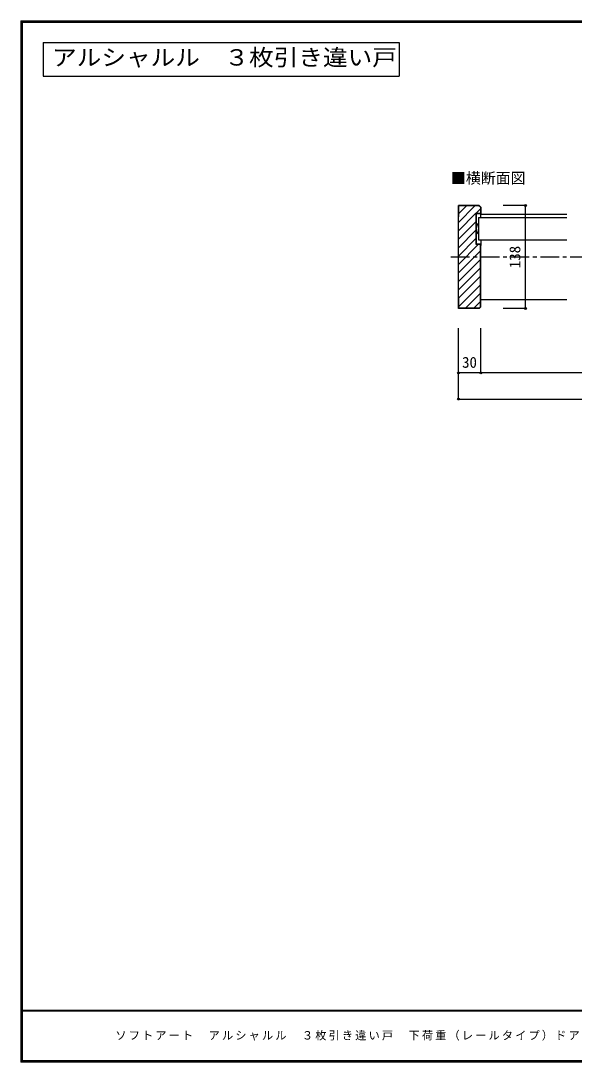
# Model space of a CAD drawing. Units: millimetres, scale not verified. Extents: x -973 to 977, y -718 to 696.
# Drawn here: x -973 to -232, y -701 to 696 of the extents above; entities that cross this region are included whole.
import ezdxf
from ezdxf.enums import TextEntityAlignment as Align

# ---------------------------------------------------------------- set-up
doc = ezdxf.new("R2010")
doc.units = ezdxf.units.MM
doc.header["$LTSCALE"] = 5
doc.header["$PDMODE"] = 32
doc.header["$PDSIZE"] = 2.5
doc.linetypes.add('CHAIN1', pattern=[8, 5, -1, 1, -1])
for name, color, linetype in [('0-1_通り芯', 4, 'CHAIN1'), ('0-4_枠', 3, 'Continuous'), ('0-6_扉', 6, 'Continuous'), ('0-7_金物', 3, 'Continuous'), ('0-A_文字', 7, 'Continuous'), ('0-B_寸法', 7, 'Continuous'), ('0-C_ハッチ', 4, 'Continuous'), ('F-1_枠', 6, 'Continuous'), ('F-A_文字', 7, 'Continuous')]:
    doc.layers.add(name, color=color, linetype=linetype)
doc.styles.add('ＭＳ ゴシック', font='')
doc.styles.get('ＭＳ ゴシック').set_extended_font_data('MS Gothic')

msp = doc.modelspace()

# ---------------------------------------------------------------- linework, layer by layer
at = {"layer": '0-1_通り芯'}
msp.add_line((-397.164, 379.077), (400.47, 379.077), dxfattribs=at)
at = {"layer": '0-4_枠'}
for p, q in [((-387.164, 310.077), (-387.164, 448.077)), ((-359.285, 448.077), (-387.164, 448.077)), ((-359.492, 447.577), (-386.664, 447.577)), ((-386.664, 433.077), (-386.664, 447.577)), ((-357.664, 445.749), (-359.492, 447.577)), ((-357.164, 445.956), (-359.285, 448.077)), ((-386.664, 433.077), (-387.164, 433.077)), ((-363.664, 438.077), (-363.664, 396.077)), ((-363.664, 438.077), (-357.664, 438.077)), ((-363.164, 437.577), (-357.164, 437.577)), ((-363.164, 437.577), (-363.164, 396.577)), ((-357.664, 445.749), (-357.664, 438.077)), ((-357.164, 445.956), (-357.164, 437.577)), ((-363.664, 396.077), (-357.664, 396.077)), ((-363.164, 396.577), (-357.164, 396.577)), ((-386.664, 325.077), (-387.164, 325.077)), ((-386.664, 310.577), (-386.664, 325.077)), ((-359.285, 310.077), (-387.164, 310.077)), ((-359.492, 310.577), (-386.664, 310.577))]:
    msp.add_line(p, q, dxfattribs=at)
for points in [[(-359.492, 310.577), (-357.664, 312.406), (-357.664, 396.077)], [(-359.285, 310.077), (-357.164, 312.198), (-357.164, 396.577)]]:
    msp.add_lwpolyline(points, dxfattribs=at)
at = {"layer": '0-6_扉'}
for p, q in [((-360.164, 432.077), (-241.996, 432.077)), ((-360.164, 432.077), (-360.164, 402.077)), ((-360.164, 402.077), (-241.996, 402.077))]:
    msp.add_line(p, q, dxfattribs=at)
at = {"layer": '0-7_金物', "color": 4}
for p, q in [((-241.996, 436.077), (-357.164, 436.077)), ((-357.164, 432.064), (-357.164, 436.077)), ((-357.164, 402.064), (-357.164, 394.564)), ((-357.164, 322.077), (-241.996, 322.077))]:
    msp.add_line(p, q, dxfattribs=at)
at = {"layer": '0-7_金物', "color": 7}
msp.add_arc((-352.289, 417.077), 10.875, 136.39718, 223.60282, dxfattribs=at)
at = {"layer": '0-A_文字', "color": 3}
for p, q in [((-943.333, 666.667), (-943.333, 621.667)), ((-943.333, 666.667), (-466.458, 666.667)), ((-466.458, 666.667), (-466.458, 621.667)), ((-943.333, 621.667), (-466.458, 621.667))]:
    msp.add_line(p, q, dxfattribs=at)
at = {"layer": '0-B_寸法', "color": 4}
for p, q in [((-297.164, 448.077), (-327.164, 448.077)), ((-297.164, 310.077), (-297.164, 448.077)), ((-297.164, 310.077), (-327.164, 310.077)), ((-387.164, 188.577), (-387.164, 283.577)), ((-357.164, 223.577), (-357.164, 283.577)), ((390.47, 223.577), (-387.164, 223.577))]:
    msp.add_line(p, q, dxfattribs=at)
msp.add_lwpolyline([(-387.164, 188.577), (390.47, 188.577), (390.47, 283.577)], dxfattribs=at)
at = {"layer": '0-B_寸法'}
for p in [(-297.164, 448.077), (-297.164, 310.077), (-387.164, 223.577), (-357.164, 223.577), (-387.164, 188.577)]:
    msp.add_point(p, dxfattribs=at)
at = {"layer": '0-C_ハッチ'}
for p, q in [((-387.164, 425.518), (-365.105, 447.577)), ((-386.664, 437.332), (-376.419, 447.577)), ((-387.164, 414.204), (-363.664, 437.704)), ((-363.291, 438.077), (-357.664, 443.704)), ((-387.164, 402.891), (-363.664, 426.391)), ((-387.164, 391.578), (-363.664, 415.077)), ((-387.164, 380.263), (-363.664, 403.763)), ((-387.164, 368.95), (-360.036, 396.077)), ((-387.164, 357.636), (-357.664, 387.136)), ((-387.164, 346.322), (-357.664, 375.822)), ((-387.164, 335.008), (-357.664, 364.508)), ((-386.664, 324.194), (-357.664, 353.195)), ((-386.664, 312.881), (-357.664, 341.881)), ((-377.654, 310.577), (-357.664, 330.567)), ((-366.34, 310.577), (-357.664, 319.254))]:
    msp.add_line(p, q, dxfattribs=at)
at = {"layer": 'F-1_枠'}
for p, q in [((-973.347, 695.833), (-973.347, -700.833)), ((-973.347, 695.833), (976.653, 695.833)), ((-973.347, 695), (976.653, 695)), ((-973.347, 694.167), (976.653, 694.167)), ((-972.514, 695.833), (-972.514, -700.833)), ((-971.68, 695.833), (-971.68, -700.833)), ((976.653, -631.667), (-973.347, -631.667)), ((976.653, -632.5), (-973.347, -632.5)), ((976.653, -699.167), (-973.347, -699.167)), ((976.653, -700), (-973.347, -700)), ((976.653, -700.833), (-973.347, -700.833))]:
    msp.add_line(p, q, dxfattribs=at)

# ---------------------------------------------------------------- texts
at = {"layer": '0-A_文字', "color": 3, "style": 'ＭＳ ゴシック', "width": 1.1}
msp.add_text('アルシャルル\u3000３枚引き違い戸', height=21.99, dxfattribs=at).set_placement((-931.458, 629.167), align=Align.BOTTOM_LEFT)
at = {"layer": '0-A_文字', "style": 'ＭＳ ゴシック'}
msp.add_text('■横断面図', height=14.66, dxfattribs=at).set_placement((-397.164, 473.079), align=Align.BOTTOM_LEFT)
at = {"layer": '0-B_寸法', "style": 'ＭＳ ゴシック'}
msp.add_text('138', height=14.66, rotation=90, dxfattribs=at).set_placement((-299.664, 364.077), align=Align.BOTTOM_LEFT)
msp.add_text('30', height=14.66, dxfattribs=at).set_placement((-382.164, 226.077), align=Align.BOTTOM_LEFT)
at = {"layer": 'F-A_文字', "insert": (-846.68, -673.333), "char_height": 11, "attachment_point": 7, "style": 'ＭＳ ゴシック'}
msp.add_mtext('\\T1.19;ソフトアート\u3000アルシャルル\u3000３枚引き違い戸\u3000下荷重（レールタイプ）ドアＨ2,142\u3000枠外Ｗ2,424', dxfattribs=at)

doc.saveas('drawing.dxf')
